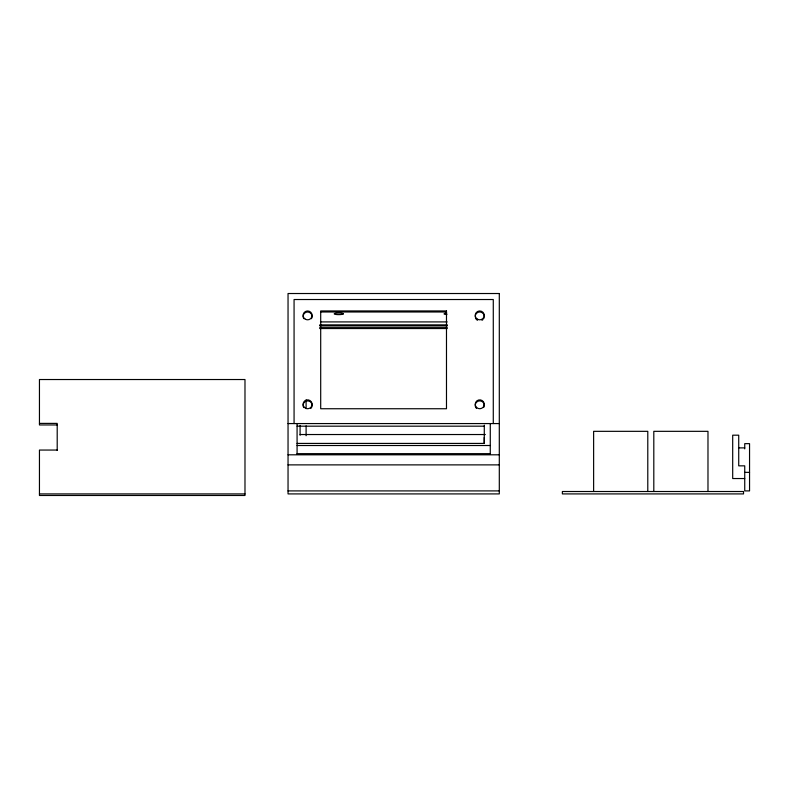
<?xml version="1.0" encoding="UTF-8"?>
<svg xmlns="http://www.w3.org/2000/svg" width="789" height="789" viewBox="0 0 789 789"><rect width="100%" height="100%" fill="white"/><g stroke="black" fill="none" stroke-linecap="round" stroke-linejoin="round"><path stroke-width="1.18" d="M297.078 443.418L484.249 443.418L484.298 425.172M320.699 311.99L446.485 311.99M320.452 321.912L447.205 321.912M319.713 324.881L447.324 324.881M319.713 325.61L447.324 325.61M319.604 327.277L447.294 327.277M319.604 328.53L447.294 328.53M39.45 423.387L57.203 423.387L57.203 450.411M288.044 423.565L499.299 423.565M57.203 424.955L39.45 424.955L39.45 379.529L244.984 379.529L244.984 495.482L39.45 495.482L39.45 450.055L57.203 450.055M297.078 426.178L484.318 426.178M300.086 434.532L485.363 434.532M297.078 445.509L490.275 445.509M738.721 447.886L744.737 447.886M297.078 453.655L490.275 453.655M288.044 454.809L499.299 454.809M288.044 464.879L499.299 464.879M744.737 472.364L749.55 472.364M744.737 478.538L732.695 478.538L732.695 435.183L738.721 435.183L738.721 465.845L744.737 465.845L744.737 490.906L749.55 490.906L749.55 443.645L744.737 443.645L744.737 448.872M288.044 490.906L499.299 490.906M39.45 493.914L244.984 493.914M707.98 491.508L707.98 431.327L653.805 431.327L653.805 491.508M647.789 491.508L647.789 431.327L593.624 431.327L593.624 491.508M493.283 423.565L493.283 299.524L294.07 299.524L294.07 423.565M490.275 423.565L490.275 454.444M484.249 437.491L484.249 443.418M306.102 399.974L306.102 408.613M306.102 425.843L306.102 435.725M300.086 425.399L300.086 435.262M297.078 423.565L297.078 454M476.546 408.485A4.517 4.448 0 0 1 476.28 402.489A4.517 4.448 0 0 1 482.326 401.7A4.517 4.448 0 0 1 483.647 407.568M484.101 317.592A4.517 4.448 0 0 1 483.647 318.657M482.927 319.584A4.517 4.448 0 0 1 481.99 320.285M477.483 320.285A4.517 4.448 0 0 1 475.382 317.592M475.225 316.438A4.517 4.448 0 0 1 479.742 311.99A4.517 4.448 0 0 1 484.249 316.438M303.676 318.628A4.517 4.448 0 0 1 307.651 311.99A4.517 4.448 0 0 1 311.497 318.697M303.696 407.568A4.517 4.448 0 0 1 305.018 401.7A4.517 4.448 0 0 1 311.063 402.489A4.517 4.448 0 0 1 310.797 408.485M446.939 314.574A4.517 0.789 0 0 1 444.128 313.963L444.108 313.756A4.517 0.789 0 0 1 446.791 313.125M499.299 293.518L288.044 293.518L288.044 493.914L499.299 493.914L499.299 293.518M446.485 310.945L320.699 310.945L320.699 408.741L446.485 408.741L446.485 310.945M743.534 491.508L562.37 491.508L562.37 493.914L743.534 493.914L743.534 491.508M343.245 313.914L343.195 313.706A4.517 0.789 0 0 0 338.55 313.055A4.517 0.789 0 0 0 334.25 313.775L334.309 313.983A4.517 0.789 0 0 0 338.945 314.624A4.517 0.789 0 0 0 343.245 313.914M305.313 319.22A4.517 4.448 0 0 0 312.119 315.432A4.517 4.448 0 0 0 305.382 311.527A4.517 4.448 0 0 0 305.313 319.22M304.416 407.44A4.517 4.448 0 0 0 311.971 405.447A4.517 4.448 0 0 0 306.438 400.003A4.517 4.448 0 0 0 304.416 407.44M477.483 319.239A4.517 4.448 0 0 0 484.249 315.393A4.517 4.448 0 0 0 477.483 311.547A4.517 4.448 0 0 0 477.483 319.239M476.546 407.44A4.517 4.448 0 0 0 484.101 405.447A4.517 4.448 0 0 0 478.568 400.003A4.517 4.448 0 0 0 476.546 407.44"/></g></svg>
